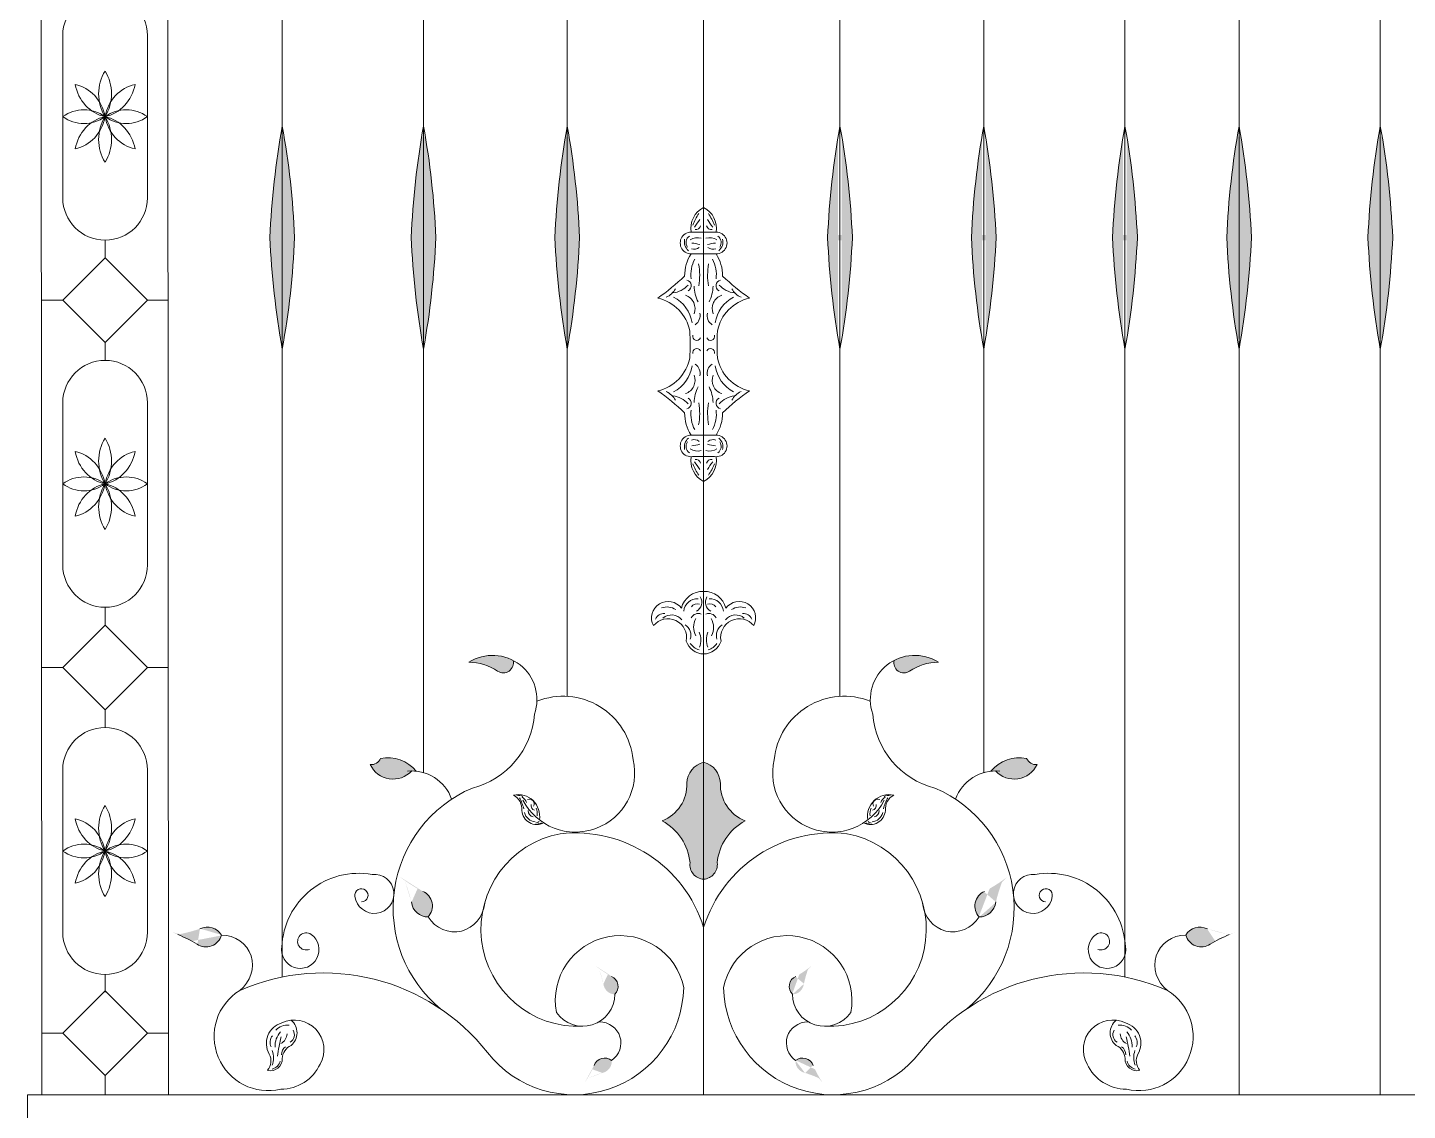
# Model space of a CAD drawing. Header units: inches. Extents: x 16.4 to 39.1, y 11.1 to 26.9.
# Drawn here: x 23.531 to 24.128, y 20.64 to 21.109 of the extents above; entities that cross this region are included whole.
import ezdxf

# ---------------------------------------------------------------- set-up
doc = ezdxf.new("R2010")
doc.units = ezdxf.units.IN
doc.header["$MEASUREMENT"] = 0

msp = doc.modelspace()

# ---------------------------------------------------------------- hatches: boundary and pattern name
at = {"lineweight": 9}
h = msp.add_hatch(color=256, dxfattribs=at)
edge = h.paths.add_edge_path()
edge.add_ellipse((23.33567, 21.03368), major_axis=(0, -0.33546), ratio=0.92634, start_angle=79.0206, end_angle=87.3324)
edge.add_ellipse((23.33567, 21.00245), major_axis=(0, -0.33546), ratio=0.92634, start_angle=92.6676, end_angle=100.9794)
edge.add_ellipse((23.9458, 21.00245), major_axis=(0, -0.33546), ratio=0.92634, start_angle=259.0206, end_angle=267.3324)
edge.add_ellipse((23.9458, 21.03368), major_axis=(0, -0.33546), ratio=0.92634, start_angle=-87.3324, end_angle=-79.0206)
h = msp.add_hatch(color=256, dxfattribs=at)
edge = h.paths.add_edge_path()
edge.add_ellipse((23.39678, 21.03368), major_axis=(0, -0.33546), ratio=0.92634, start_angle=79.0206, end_angle=87.3324)
edge.add_ellipse((23.39678, 21.00245), major_axis=(0, -0.33546), ratio=0.92634, start_angle=92.6676, end_angle=100.9794)
edge.add_ellipse((24.00691, 21.00245), major_axis=(0, -0.33546), ratio=0.92634, start_angle=259.0206, end_angle=267.3324)
edge.add_ellipse((24.00691, 21.03368), major_axis=(0, -0.33546), ratio=0.92634, start_angle=-87.3324, end_angle=-79.0206)
h = msp.add_hatch(color=256, dxfattribs=at)
edge = h.paths.add_edge_path()
edge.add_ellipse((23.45897, 21.03368), major_axis=(0, -0.33546), ratio=0.92634, start_angle=79.0206, end_angle=87.3324)
edge.add_ellipse((23.45897, 21.00245), major_axis=(0, -0.33546), ratio=0.92634, start_angle=92.6676, end_angle=100.9794)
edge.add_ellipse((24.0691, 21.00245), major_axis=(0, -0.33546), ratio=0.92634, start_angle=259.0206, end_angle=267.3324)
edge.add_ellipse((24.0691, 21.03368), major_axis=(0, -0.33546), ratio=0.92634, start_angle=-87.3324, end_angle=-79.0206)
h = msp.add_hatch(color=256, dxfattribs=at)
edge = h.paths.add_edge_path()
edge.add_ellipse((24.18709, 21.03368), major_axis=(0, -0.33546), ratio=0.92634, start_angle=272.6676, end_angle=280.9794, ccw=False)
edge.add_ellipse((24.18709, 21.00245), major_axis=(0, -0.33546), ratio=0.92634, start_angle=259.0206, end_angle=267.3324, ccw=False)
edge.add_ellipse((23.57697, 21.00245), major_axis=(0, -0.33546), ratio=0.92634, start_angle=92.6676, end_angle=100.9794, ccw=False)
edge.add_ellipse((23.57697, 21.03368), major_axis=(0, -0.33546), ratio=0.92634, start_angle=439.0206, end_angle=447.3324, ccw=False)
h = msp.add_hatch(color=256, dxfattribs=at)
edge = h.paths.add_edge_path()
edge.add_ellipse((24.24929, 21.03368), major_axis=(0, -0.33546), ratio=0.92634, start_angle=272.6676, end_angle=280.9794, ccw=False)
edge.add_ellipse((24.24929, 21.00245), major_axis=(0, -0.33546), ratio=0.92634, start_angle=259.0206, end_angle=267.3324, ccw=False)
edge.add_ellipse((23.63916, 21.00245), major_axis=(0, -0.33546), ratio=0.92634, start_angle=92.6676, end_angle=100.9794, ccw=False)
edge.add_ellipse((23.63916, 21.03368), major_axis=(0, -0.33546), ratio=0.92634, start_angle=439.0206, end_angle=447.3324, ccw=False)
h = msp.add_hatch(color=256, dxfattribs=at)
edge = h.paths.add_edge_path()
edge.add_ellipse((24.31039, 21.03368), major_axis=(0, -0.33546), ratio=0.92634, start_angle=272.6676, end_angle=280.9794, ccw=False)
edge.add_ellipse((24.31039, 21.00245), major_axis=(0, -0.33546), ratio=0.92634, start_angle=259.0206, end_angle=267.3324, ccw=False)
edge.add_ellipse((23.70027, 21.00245), major_axis=(0, -0.33546), ratio=0.92634, start_angle=92.6676, end_angle=100.9794, ccw=False)
edge.add_ellipse((23.70027, 21.03368), major_axis=(0, -0.33546), ratio=0.92634, start_angle=439.0206, end_angle=447.3324, ccw=False)
h = msp.add_hatch(color=256, dxfattribs=at)
edge = h.paths.add_edge_path()
edge.add_ellipse((23.74963, 21.03368), major_axis=(0, -0.33546), ratio=0.92634, start_angle=79.0206, end_angle=87.3324)
edge.add_ellipse((23.74963, 21.00245), major_axis=(0, -0.33546), ratio=0.92634, start_angle=92.6676, end_angle=100.9794)
edge.add_ellipse((24.35976, 21.00245), major_axis=(0, -0.33546), ratio=0.92634, start_angle=259.0206, end_angle=267.3324)
edge.add_ellipse((24.35976, 21.03368), major_axis=(0, -0.33546), ratio=0.92634, start_angle=-87.3324, end_angle=-79.0206)
h = msp.add_hatch(color=256, dxfattribs=at)
edge = h.paths.add_edge_path()
edge.add_ellipse((23.81074, 21.03368), major_axis=(0, -0.33546), ratio=0.92634, start_angle=79.0206, end_angle=87.3324)
edge.add_ellipse((23.81074, 21.00245), major_axis=(0, -0.33546), ratio=0.92634, start_angle=92.6676, end_angle=100.9794)
edge.add_ellipse((24.42087, 21.00245), major_axis=(0, -0.33546), ratio=0.92634, start_angle=259.0206, end_angle=267.3324)
edge.add_ellipse((24.42087, 21.03368), major_axis=(0, -0.33546), ratio=0.92634, start_angle=-87.3324, end_angle=-79.0206)
for points in [[(23.72147, 20.83419, -0.149628), (23.73392, 20.83031, 0.676962), (23.74061, 20.83501, 0.267714)], [(23.90546, 20.83501, 0.676962), (23.91215, 20.83031, -0.149628), (23.9246, 20.83419, 0.267714)], [(23.68328, 20.7925, -0.323701), (23.67878, 20.78991, 0.533353), (23.69675, 20.78713, -0.026856), (23.69871, 20.78703, 0.280105)], [(23.80512, 20.76551, -0.250376), (23.81715, 20.74735, 0.43218), (23.82303, 20.74026), (23.82303, 20.79096, 0.327271), (23.81579, 20.78184, -0.316248)], [(23.84095, 20.76551, 0.250376), (23.82892, 20.74735, -0.43218), (23.82303, 20.74026), (23.82303, 20.79096, -0.327271), (23.83028, 20.78184, 0.316248)], [(23.94736, 20.78703, -0.026856), (23.94932, 20.78713, 0.533353), (23.96729, 20.78991, -0.323701), (23.96278, 20.7925, 0.280105)]]:
    msp.add_hatch(color=256, dxfattribs=at).paths.add_polyline_path(points)
h = msp.add_hatch(color=256, dxfattribs=at)
edge = h.paths.add_edge_path()
edge.add_ellipse((23.63727, 20.71594), major_axis=(0.01267, -0.06465), ratio=0.92634, start_angle=92.4443, end_angle=100.98715, ccw=False)
edge.add_ellipse((23.70331, 20.73126), major_axis=(0.00141, -0.00719), ratio=0.92634, start_angle=266.2634, end_angle=352.1337)
edge.add_ellipse((23.6996, 20.72882), major_axis=(0.00126, -0.00643), ratio=0.92634, start_angle=31.57339, end_angle=149.60817)
edge.add_ellipse((23.72957, 20.79973), major_axis=(0.01392, -0.07108), ratio=0.92634, start_angle=315.79852, end_angle=323.43081, ccw=False)
h = msp.add_hatch(color=256, dxfattribs=at)
edge = h.paths.add_edge_path()
edge.add_ellipse((24.00879, 20.71594), major_axis=(-0.01267, -0.06465), ratio=0.92634, start_angle=259.01285, end_angle=267.5557)
edge.add_ellipse((23.94276, 20.73126), major_axis=(-0.00141, -0.00719), ratio=0.92634, start_angle=7.8663, end_angle=93.7366, ccw=False)
edge.add_ellipse((23.94647, 20.72882), major_axis=(-0.00126, -0.00643), ratio=0.92634, start_angle=210.39183, end_angle=328.42661, ccw=False)
edge.add_ellipse((23.91649, 20.79973), major_axis=(-0.01392, -0.07108), ratio=0.92634, start_angle=36.56919, end_angle=44.20148)
h = msp.add_hatch(color=256, dxfattribs=at)
edge = h.paths.add_edge_path()
edge.add_ellipse((23.58597, 20.77677), major_axis=(0.06156, 0.02347), ratio=0.92634, start_angle=259.01285, end_angle=267.5557)
edge.add_ellipse((23.60793, 20.71264), major_axis=(0.00685, 0.00261), ratio=0.92634, start_angle=7.8663, end_angle=93.7366, ccw=False)
edge.add_ellipse((23.60803, 20.71708), major_axis=(0.00612, 0.00234), ratio=0.92634, start_angle=210.39183, end_angle=328.42661, ccw=False)
edge.add_ellipse((23.56373, 20.65411), major_axis=(0.06768, 0.02581), ratio=0.92634, start_angle=36.56919, end_angle=44.20148)
h = msp.add_hatch(color=256, dxfattribs=at)
edge = h.paths.add_edge_path()
edge.add_ellipse((24.0601, 20.77677), major_axis=(-0.06156, 0.02347), ratio=0.92634, start_angle=92.4443, end_angle=100.98715, ccw=False)
edge.add_ellipse((24.03814, 20.71264), major_axis=(-0.00685, 0.00261), ratio=0.92634, start_angle=266.2634, end_angle=352.1337)
edge.add_ellipse((24.03804, 20.71708), major_axis=(-0.00612, 0.00234), ratio=0.92634, start_angle=31.57339, end_angle=149.60817)
edge.add_ellipse((24.08233, 20.65411), major_axis=(-0.06768, 0.02581), ratio=0.92634, start_angle=315.79852, end_angle=323.43081, ccw=False)
h = msp.add_hatch(color=256, dxfattribs=at)
edge = h.paths.add_edge_path()
edge.add_ellipse((23.73794, 20.68575), major_axis=(0.00798, -0.04542), ratio=0.92634, start_angle=92.4443, end_angle=100.98715, ccw=False)
edge.add_ellipse((23.78437, 20.69556), major_axis=(0.00089, -0.00505), ratio=0.92634, start_angle=266.2634, end_angle=352.1337)
edge.add_ellipse((23.78174, 20.69391), major_axis=(0.00079, -0.00452), ratio=0.92634, start_angle=31.57339, end_angle=149.60817)
edge.add_ellipse((23.80368, 20.74313), major_axis=(0.00877, -0.04994), ratio=0.92634, start_angle=315.79852, end_angle=323.43081, ccw=False)
h = msp.add_hatch(color=256, dxfattribs=at)
edge = h.paths.add_edge_path()
edge.add_ellipse((23.90813, 20.68575), major_axis=(-0.00798, -0.04542), ratio=0.92634, start_angle=259.01285, end_angle=267.5557)
edge.add_ellipse((23.8617, 20.69556), major_axis=(-0.00089, -0.00505), ratio=0.92634, start_angle=7.8663, end_angle=93.7366, ccw=False)
edge.add_ellipse((23.86433, 20.69391), major_axis=(-0.00079, -0.00452), ratio=0.92634, start_angle=210.39183, end_angle=328.42661, ccw=False)
edge.add_ellipse((23.84238, 20.74313), major_axis=(-0.00877, -0.04994), ratio=0.92634, start_angle=36.56919, end_angle=44.20148)
h = msp.add_hatch(color=256, dxfattribs=at)
edge = h.paths.add_edge_path()
edge.add_ellipse((23.79194, 20.61563), major_axis=(0.04456, 0.01188), ratio=0.92634, start_angle=92.4443, end_angle=100.98715, ccw=False)
edge.add_ellipse((23.77815, 20.66103), major_axis=(0.00496, 0.00132), ratio=0.92634, start_angle=266.2634, end_angle=352.1337)
edge.add_ellipse((23.78002, 20.65856), major_axis=(0.00443, 0.00118), ratio=0.92634, start_angle=31.57339, end_angle=149.60817)
edge.add_ellipse((23.72909, 20.67616), major_axis=(0.04899, 0.01306), ratio=0.92634, start_angle=315.79852, end_angle=323.43081, ccw=False)
h = msp.add_hatch(color=256, dxfattribs=at)
edge = h.paths.add_edge_path()
edge.add_ellipse((23.85413, 20.61563), major_axis=(-0.04456, 0.01188), ratio=0.92634, start_angle=259.01285, end_angle=267.5557)
edge.add_ellipse((23.86792, 20.66103), major_axis=(-0.00496, 0.00132), ratio=0.92634, start_angle=7.8663, end_angle=93.7366, ccw=False)
edge.add_ellipse((23.86604, 20.65856), major_axis=(-0.00443, 0.00118), ratio=0.92634, start_angle=210.39183, end_angle=328.42661, ccw=False)
edge.add_ellipse((23.91698, 20.67616), major_axis=(-0.04899, 0.01306), ratio=0.92634, start_angle=36.56919, end_angle=44.20148)

# ---------------------------------------------------------------- linework, layer by layer
for p, q in [((23.53611, 21.49674), (23.53663, 20.64696)), ((23.59099, 21.49674), (23.59151, 20.64696)), ((24.05469, 21.49674), (24.05469, 20.64696)), ((24.1158, 21.49674), (24.1158, 20.64696)), ((23.82303, 21.41031), (23.82303, 20.64696)), ((23.64074, 21.25713), (23.64074, 20.69791)), ((24.00533, 21.25713), (24.00533, 20.69791)), ((23.70184, 21.22691), (23.70184, 20.78641)), ((23.94422, 21.22691), (23.94422, 20.78641)), ((23.76404, 21.16296), (23.76404, 20.81943)), ((23.88203, 21.16296), (23.88203, 20.81943)), ((23.54576, 21.07038), (23.54576, 21.10552)), ((23.58238, 21.10552), (23.58238, 21.07038)), ((23.54576, 21.03525), (23.54576, 21.07038)), ((23.58238, 21.07038), (23.58238, 21.03525)), ((23.81827, 21.02035), (23.82303, 21.02035)), ((23.82779, 21.02035), (23.82303, 21.02035)), ((23.56407, 21.00921), (23.56407, 21.01694)), ((23.56407, 21.00921), (23.54576, 20.9909)), ((23.58238, 20.9909), (23.56407, 21.00921)), ((23.81827, 21.01105), (23.82303, 21.01105)), ((23.82779, 21.01105), (23.82303, 21.01105)), ((23.54576, 20.9909), (23.53663, 20.9909)), ((23.54576, 20.9909), (23.56407, 20.9726)), ((23.56407, 20.9726), (23.58238, 20.9909)), ((23.58238, 20.9909), (23.59151, 20.9909)), ((23.56407, 20.9726), (23.56407, 20.96487)), ((23.54576, 20.91143), (23.54576, 20.94656)), ((23.58238, 20.94656), (23.58238, 20.91143)), ((23.81827, 20.9325), (23.82303, 20.9325)), ((23.82779, 20.9325), (23.82303, 20.9325)), ((23.81827, 20.9232), (23.82303, 20.9232)), ((23.82779, 20.9232), (23.82303, 20.9232)), ((23.54576, 20.87629), (23.54576, 20.91143)), ((23.58238, 20.91143), (23.58238, 20.87629)), ((23.56407, 20.85026), (23.56407, 20.85798)), ((23.54576, 20.83195), (23.56407, 20.85026)), ((23.56407, 20.85026), (23.58238, 20.83195)), ((23.54576, 20.83195), (23.53663, 20.83195)), ((23.56407, 20.81364), (23.54576, 20.83195)), ((23.58238, 20.83195), (23.56407, 20.81364)), ((23.58238, 20.83195), (23.59151, 20.83195)), ((23.56407, 20.81364), (23.56407, 20.80592)), ((23.54576, 20.78761), (23.54576, 20.75247)), ((23.58238, 20.75247), (23.58238, 20.78761)), ((23.54576, 20.75247), (23.54576, 20.71733)), ((23.58238, 20.71733), (23.58238, 20.75247)), ((23.56407, 20.6913), (23.56407, 20.69902)), ((23.56407, 20.69189), (23.54576, 20.67358)), ((23.58238, 20.67358), (23.56407, 20.69189)), ((23.54576, 20.67358), (23.53663, 20.67358)), ((23.54576, 20.67358), (23.56407, 20.65527)), ((23.56407, 20.65527), (23.58238, 20.67358)), ((23.58238, 20.67358), (23.59151, 20.67358)), ((23.56407, 20.65527), (23.56407, 20.64696)), ((23.53054, 20.64696), (23.53054, 20.63338)), ((23.53054, 20.64696), (24.71281, 20.64696)), ((23.53054, 20.64696), (24.12167, 20.64696)), ((24.71281, 20.64696), (24.12167, 20.64696))]:
    msp.add_line(p, q, dxfattribs=at)
for centre, radius, start, end in [((23.56407, 21.10552), 0.01831, 0, 180), ((23.56407, 21.03525), 0.01831, 180, 0), ((23.82765, 21.02202), 0.01017, 116.99707, 189.18202), ((23.84255, 21.01382), 0.02607, 145.89796, 158.27866), ((23.81842, 21.02202), 0.01017, 350.81798, 63.00293), ((23.80352, 21.01382), 0.02607, 21.72134, 34.10204), ((23.81761, 21.0157), 0.0047, 81.91518, 278.08482), ((23.79643, 21.04036), 0.02881, 321.92695, 329.8866), ((23.8197, 21.02357), 0.00208, 259.21662, 349.18542), ((23.82637, 21.02357), 0.00208, 190.81458, 280.78338), ((23.84964, 21.04036), 0.02881, 210.1134, 218.07305), ((23.82845, 21.0157), 0.0047, 261.91518, 98.08482), ((23.81966, 21.01619), 0.00497, 166.64057, 230.24911), ((23.81887, 21.01592), 0.00342, 125.70232, 215.74177), ((23.82043, 21.01192), 0.00602, 74.51126, 121.73764), ((23.8171, 21.00258), 0.01312, 71.07935, 86.31359), ((23.82564, 21.01192), 0.00602, 58.26236, 105.48874), ((23.82897, 21.00258), 0.01312, 93.68641, 108.92065), ((23.8272, 21.01592), 0.00342, 324.25823, 54.29768), ((23.82641, 21.01619), 0.00497, 309.75089, 13.35943), ((23.83273, 21.00139), 0.01792, 147.53682, 180), ((23.83106, 21.0021), 0.01355, 151.02965, 188.11693), ((23.81893, 21.01652), 0.00357, 250.75618, 308.6886), ((23.82714, 21.01652), 0.00357, 231.3114, 289.24382), ((23.815, 21.0021), 0.01355, 351.88307, 28.97035), ((23.81334, 21.00139), 0.01792, 0, 32.46318), ((23.79363, 21.00157), 0.0277, 350.66249, 10.50706), ((23.85244, 21.00157), 0.0277, 169.49294, 189.33751), ((23.75415, 21.0636), 0.08689, 304.32889, 314.27975), ((23.80824, 21.00491), 0.01096, 277.93287, 317.20302), ((23.81524, 20.99721), 0.00246, 297.72333, 76.83361), ((23.83577, 20.99768), 0.01687, 182.38562, 206.47339), ((23.81029, 20.99768), 0.01687, 333.52661, 357.61438), ((23.83083, 20.99721), 0.00246, 103.16639, 242.27667), ((23.83782, 21.00491), 0.01096, 222.79698, 262.06713), ((23.89192, 21.0636), 0.08689, 225.72025, 235.67111), ((23.79936, 20.97429), 0.01796, 10.316, 77.80117), ((23.80353, 20.99978), 0.00826, 293.56805, 332.04928), ((23.80295, 20.97879), 0.01527, 8.71683, 62.29758), ((23.81317, 20.98728), 0.00615, 339.1679, 70.58629), ((23.8329, 20.98728), 0.00615, 109.41371, 200.8321), ((23.84312, 20.97879), 0.01527, 117.70242, 171.28317), ((23.84671, 20.97429), 0.01796, 102.19883, 169.684), ((23.84254, 20.99978), 0.00826, 207.95072, 246.43195), ((23.81671, 20.98426), 0.00478, 304.34347, 13.55907), ((23.82936, 20.98426), 0.00478, 166.44093, 235.65653), ((23.73877, 20.97178), 0.07847, 355.81343, 4.18657), ((23.82005, 20.97532), 0.00177, 166.2815, 334.86071), ((23.82602, 20.97532), 0.00177, 205.13929, 13.7185), ((23.9073, 20.97178), 0.07847, 175.81343, 184.18657), ((23.82005, 20.96823), 0.00177, 25.13929, 193.7185), ((23.82602, 20.96823), 0.00177, 346.2815, 154.86071), ((23.56407, 20.94656), 0.01831, 0, 180), ((23.79936, 20.96926), 0.01796, 282.19883, 349.684), ((23.80295, 20.96477), 0.01527, 297.70242, 351.28317), ((23.81671, 20.95929), 0.00478, 346.44093, 55.65653), ((23.82936, 20.95929), 0.00478, 124.34347, 193.55907), ((23.84312, 20.96477), 0.01527, 188.71683, 242.29758), ((23.84671, 20.96926), 0.01796, 190.316, 257.80117), ((23.81317, 20.95627), 0.00615, 289.41371, 20.8321), ((23.8329, 20.95627), 0.00615, 159.1679, 250.58629), ((23.75415, 20.87996), 0.08689, 45.72025, 55.67111), ((23.80353, 20.94378), 0.00826, 27.95072, 66.43195), ((23.80824, 20.93864), 0.01096, 42.79698, 82.06713), ((23.81524, 20.94635), 0.00246, 283.16639, 62.27667), ((23.83577, 20.94588), 0.01687, 153.52661, 177.61438), ((23.81029, 20.94588), 0.01687, 2.38562, 26.47339), ((23.83083, 20.94635), 0.00246, 117.72333, 256.83361), ((23.83782, 20.93864), 0.01096, 97.93287, 137.20302), ((23.89192, 20.87996), 0.08689, 124.32889, 134.27975), ((23.84254, 20.94378), 0.00826, 113.56805, 152.04928), ((23.83106, 20.94145), 0.01355, 171.88307, 208.97035), ((23.79363, 20.94199), 0.0277, 349.49294, 9.33751), ((23.85244, 20.94199), 0.0277, 170.66249, 190.50706), ((23.815, 20.94145), 0.01355, 331.02965, 8.11693), ((23.83273, 20.94217), 0.01792, 180, 212.46318), ((23.81334, 20.94217), 0.01792, 327.53682, 0), ((23.81761, 20.92785), 0.0047, 81.91518, 278.08482), ((23.81966, 20.92737), 0.00497, 129.75089, 193.35943), ((23.81893, 20.92703), 0.00357, 51.3114, 109.24382), ((23.82714, 20.92703), 0.00357, 70.75618, 128.6886), ((23.82845, 20.92785), 0.0047, 261.91518, 98.08482), ((23.82641, 20.92737), 0.00497, 346.64057, 50.24911), ((23.81887, 20.92763), 0.00342, 144.25823, 234.29768), ((23.82043, 20.93163), 0.00602, 238.26236, 285.48874), ((23.8171, 20.94097), 0.01312, 273.68641, 288.92065), ((23.82564, 20.93163), 0.00602, 254.51126, 301.73764), ((23.82897, 20.94097), 0.01312, 251.07935, 266.31359), ((23.8272, 20.92763), 0.00342, 305.70232, 35.74177), ((23.82765, 20.92153), 0.01017, 170.81798, 243.00293), ((23.84255, 20.92973), 0.02607, 201.72134, 214.10204), ((23.79643, 20.90319), 0.02881, 30.1134, 38.07305), ((23.8197, 20.91998), 0.00208, 10.81458, 100.78338), ((23.81842, 20.92153), 0.01017, 296.99707, 9.18202), ((23.82637, 20.91998), 0.00208, 79.21662, 169.18542), ((23.84964, 20.90319), 0.02881, 141.92695, 149.8866), ((23.80352, 20.92973), 0.02607, 325.89796, 338.27866), ((23.56407, 20.87629), 0.01831, 180, 0), ((23.82273, 20.85532), 0.00956, 88.17776, 166.60502), ((23.82334, 20.85532), 0.00956, 13.39498, 91.82224), ((23.80764, 20.85338), 0.00713, 35.63429, 207.98753), ((23.82032, 20.85578), 0.00591, 86.40755, 174.76156), ((23.82023, 20.85642), 0.00307, 69.73559, 144.95194), ((23.81773, 20.86016), 0.0045, 299.48746, 31.14217), ((23.82833, 20.86016), 0.0045, 148.85783, 240.51254), ((23.82584, 20.85642), 0.00307, 35.04806, 110.26441), ((23.82574, 20.85578), 0.00591, 5.23844, 93.59245), ((23.83843, 20.85338), 0.00713, 332.01247, 144.36571), ((23.80759, 20.84492), 0.00808, 348.91856, 140.70828), ((23.80604, 20.85119), 0.00417, 88.03375, 155.75232), ((23.80717, 20.85103), 0.00709, 57.11674, 109.15155), ((23.80914, 20.84906), 0.00561, 38.19864, 131.3241), ((23.82077, 20.85173), 0.00356, 69.25604, 151.61951), ((23.82641, 20.84933), 0.00769, 150.48839, 208.36612), ((23.82529, 20.85173), 0.00356, 28.38049, 110.74396), ((23.81965, 20.84933), 0.00769, 331.63388, 29.51161), ((23.83848, 20.84492), 0.00808, 39.29172, 191.08144), ((23.83692, 20.84906), 0.00561, 48.6759, 141.80136), ((23.8389, 20.85103), 0.00709, 70.84845, 122.88326), ((23.84003, 20.85119), 0.00417, 24.24768, 91.96625), ((23.81211, 20.8458), 0.00543, 342.00348, 57.3261), ((23.81321, 20.84384), 0.0086, 338.55334, 22.76329), ((23.83285, 20.84384), 0.0086, 157.23671, 201.44666), ((23.83396, 20.8458), 0.00543, 122.6739, 197.99652), ((23.82317, 20.84581), 0.00803, 197.69544, 269.01811), ((23.82318, 20.84631), 0.00712, 213.92547, 252.72751), ((23.8229, 20.84581), 0.00803, 270.98189, 342.30456), ((23.82289, 20.84631), 0.00712, 287.27249, 326.07453), ((23.73175, 20.81801), 0.01917, 340.95587, 122.42809), ((23.73632, 20.834), 0.0044, 236.90688, 13.2929), ((23.91432, 20.81801), 0.01917, 57.57191, 199.04413), ((23.90974, 20.834), 0.0044, 166.7071, 303.09312), ((23.72135, 20.81191), 0.02228, 55.66157, 89.70118), ((23.92471, 20.81191), 0.02228, 90.29882, 124.33843), ((23.76222, 20.78905), 0.03043, 5.55871, 111.80468), ((23.88385, 20.78905), 0.03043, 68.19532, 174.44129), ((23.71408, 20.81451), 0.0359, 284.32557, 355.58825), ((23.93199, 20.81451), 0.0359, 184.41175, 255.67443), ((23.56407, 20.78761), 0.01831, 0, 180), ((23.67924, 20.79432), 0.00443, 263.99196, 335.73927), ((23.68869, 20.79455), 0.01095, 205.07052, 317.36397), ((23.6865, 20.77708), 0.01575, 39.17633, 101.7677), ((23.76756, 20.78627), 0.0256, 207.55589, 12.9412), ((23.82563, 20.78146), 0.00985, 105.2759, 177.7629), ((23.82044, 20.78146), 0.00985, 2.2371, 74.7241), ((23.87851, 20.78627), 0.0256, 167.0588, 332.44411), ((23.95957, 20.77708), 0.01575, 78.2323, 140.82367), ((23.95737, 20.79455), 0.01095, 222.63603, 334.92948), ((23.96683, 20.79432), 0.00443, 204.26073, 276.00804), ((23.69675, 20.76886), 0.01828, 19.27251, 95.88198), ((23.79883, 20.78127), 0.01697, 291.74865, 1.94647), ((23.84724, 20.78127), 0.01697, 178.05353, 248.25135), ((23.94932, 20.76886), 0.01828, 84.11802, 160.72749), ((23.74525, 20.72775), 0.05656, 113.20624, 230.55669), ((23.74275, 20.76752), 0.00936, 350.37096, 101.97889), ((23.73742, 20.77055), 0.007, 355.12637, 61.04716), ((23.74307, 20.77261), 0.00388, 62.22941, 103.3488), ((23.7279, 20.76697), 0.01769, 12.43293, 29.06107), ((23.74209, 20.77186), 0.00457, 20.24344, 58.73518), ((23.90332, 20.76752), 0.00936, 78.02111, 189.62904), ((23.90398, 20.77186), 0.00457, 121.26482, 159.75656), ((23.91816, 20.76697), 0.01769, 150.93893, 167.56707), ((23.903, 20.77261), 0.00388, 76.6512, 117.77059), ((23.90865, 20.77055), 0.007, 118.95284, 184.87363), ((23.90082, 20.72775), 0.05656, 309.44331, 66.79376), ((23.7509, 20.77046), 0.00652, 184.40916, 296.97049), ((23.74772, 20.77288), 0.00205, 329.36522, 115.01473), ((23.74988, 20.76993), 0.00279, 179.4318, 256.15369), ((23.75061, 20.77223), 0.00225, 169.12726, 251.7021), ((23.74498, 20.76854), 0.00608, 351.72137, 24.38819), ((23.89517, 20.77046), 0.00652, 243.02951, 355.59084), ((23.90109, 20.76854), 0.00608, 155.61181, 188.27863), ((23.89546, 20.77223), 0.00225, 288.2979, 10.87274), ((23.89834, 20.77288), 0.00205, 64.98527, 210.63478), ((23.89618, 20.76993), 0.00279, 283.84631, 0.5682), ((23.75064, 20.77031), 0.00523, 193.32274, 264.46083), ((23.74929, 20.76895), 0.00454, 284.32915, 304.3275), ((23.75177, 20.76551), 0.00134, 249.47035, 322.73598), ((23.79414, 20.74517), 0.02311, 5.4285, 61.65454), ((23.85192, 20.74517), 0.02311, 118.34546, 174.5715), ((23.8943, 20.76551), 0.00134, 217.26402, 290.52965), ((23.89678, 20.76895), 0.00454, 235.6725, 255.67085), ((23.89542, 20.77031), 0.00523, 275.53917, 346.67726), ((23.76876, 20.71861), 0.04206, 100.62652, 272.70993), ((23.76742, 20.70205), 0.05826, 17.32374, 96.31828), ((23.87865, 20.70205), 0.05826, 83.68172, 162.67626), ((23.87731, 20.71861), 0.04206, 267.29007, 79.37348), ((23.82343, 20.74658), 0.00633, 172.93762, 266.42982), ((23.82264, 20.74658), 0.00633, 273.57018, 7.06238), ((23.67374, 20.70961), 0.03322, 79.78983, 177.72179), ((23.68057, 20.73391), 0.00845, 187.35171, 96.32682), ((23.9655, 20.73391), 0.00845, 83.67318, 352.64829), ((23.97232, 20.70961), 0.03322, 2.27821, 100.21017), ((23.67498, 20.73329), 0.00284, 271.72444, 189.52784), ((23.97109, 20.73329), 0.00284, 350.47216, 268.27556), ((23.56407, 20.71733), 0.01831, 180, 0), ((23.64852, 20.70977), 0.00811, 169.63212, 54.64938), ((23.65109, 20.71333), 0.00371, 55.12417, 292.15099), ((23.78692, 20.68778), 0.02805, 11.42902, 190.67932), ((23.85915, 20.68778), 0.02805, 349.32068, 168.57098), ((23.99755, 20.70977), 0.00811, 125.35062, 10.36788), ((23.99498, 20.71333), 0.00371, 247.84901, 124.87583), ((23.65855, 20.60937), 0.09031, 38.1822, 113.65864), ((23.98752, 20.60937), 0.09031, 66.34136, 141.8178), ((23.6347, 20.67218), 0.02346, 121.89097, 283.30334), ((23.76695, 20.69444), 0.04748, 218.00493, 358.67506), ((23.87912, 20.69444), 0.04748, 181.32494, 321.99507), ((24.01136, 20.67218), 0.02346, 256.69666, 58.10903), ((23.77075, 20.69045), 0.01385, 214.61731, 359.96265), ((23.87532, 20.69045), 0.01385, 180.03735, 325.38269), ((23.64298, 20.66921), 0.00915, 105.56335, 210.63308), ((23.64736, 20.66785), 0.00978, 139.21621, 181.7383), ((23.64282, 20.67053), 0.00656, 82.30663, 138.55387), ((23.64601, 20.66653), 0.01274, 330.37046, 115.52587), ((23.64207, 20.67293), 0.00389, 302.76053, 29.96777), ((23.64001, 20.67376), 0.00711, 309.73055, 49.83511), ((24.00005, 20.66653), 0.01274, 64.47413, 209.62954), ((24.00606, 20.67376), 0.00711, 130.16489, 230.26945), ((24.004, 20.67293), 0.00389, 150.03223, 237.23947), ((24.00325, 20.67053), 0.00656, 41.44613, 97.69337), ((24.00309, 20.66921), 0.00915, 329.36692, 74.43665), ((23.9987, 20.66785), 0.00978, 358.2617, 40.78379), ((23.64019, 20.6696), 0.00471, 141.99154, 204.36383), ((23.69101, 20.65815), 0.0526, 164.70174, 174.04668), ((23.63788, 20.67349), 0.00492, 296.31099, 358.2594), ((23.64716, 20.6624), 0.00645, 113.91336, 177.78095), ((23.9989, 20.6624), 0.00645, 2.21905, 66.08664), ((24.00819, 20.67349), 0.00492, 181.7406, 243.68901), ((23.95506, 20.65815), 0.0526, 5.95332, 15.29826), ((24.00588, 20.6696), 0.00471, 335.63617, 38.00846), ((23.62942, 20.66159), 0.00641, 320.73612, 27.54593), ((23.63563, 20.66247), 0.0051, 255.92827, 1.93593), ((23.6278, 20.66297), 0.00917, 339.21222, 19.84112), ((23.64482, 20.6642), 0.00444, 126.60171, 178.86021), ((24.00125, 20.6642), 0.00444, 1.13979, 53.39829), ((24.01044, 20.66247), 0.0051, 178.06407, 284.07173), ((24.01827, 20.66297), 0.00917, 160.15888, 200.78778), ((24.01665, 20.66159), 0.00641, 152.45407, 219.26388), ((23.63534, 20.66261), 0.00465, 282.89712, 346.19385), ((23.6401, 20.66802), 0.01868, 270, 335.36727), ((24.00597, 20.66802), 0.01868, 204.63273, 270), ((24.01073, 20.66261), 0.00465, 193.80615, 257.10288)]:
    msp.add_arc(centre, radius, start, end, dxfattribs=at)
at = {"lineweight": 9, "extrusion": (0, 0, -1)}
for centre, major_axis, start_param, end_param in [((23.57773, 21.08027), (0, 0.01775), 4.121913, 5.302865), ((23.55041, 21.08027), (0, 0.01775), 0.98032, 2.161272), ((23.56725, 21.0878), (0, 0.01775), 3.336515, 4.517467), ((23.54794, 21.06695), (0, 0.01775), 0.194922, 1.375874), ((23.56088, 21.0878), (0, 0.01775), 1.765718, 2.946671), ((23.5802, 21.06695), (0, 0.01775), -1.375874, -0.194922), ((23.55491, 21.05564), (0, 0.01775), -0.590476, 0.590476), ((23.57322, 21.05564), (0, 0.01775), -0.590476, 0.590476), ((23.55491, 21.08513), (0, 0.01775), 2.551117, 3.732069), ((23.54794, 21.07382), (0, 0.01775), 1.765718, 2.946671), ((23.56725, 21.05297), (0, 0.01775), -1.375874, -0.194922), ((23.57773, 21.0605), (0, 0.01775), 4.121913, 5.302865), ((23.55041, 21.0605), (0, 0.01775), 0.98032, 2.161272), ((23.5802, 21.07382), (0, 0.01775), 3.336515, 4.517467), ((23.56088, 21.05297), (0, 0.01775), 0.194922, 1.375874), ((23.57322, 21.08513), (0, 0.01775), 2.551117, 3.732069), ((24.18709, 21.00245), (0, 0.33546), -1.524238, -1.37917), ((23.57697, 21.00245), (0, 0.33546), 1.37917, 1.524238), ((24.24929, 21.00245), (0, 0.33546), -1.524238, -1.37917), ((23.63916, 21.00245), (0, 0.33546), 1.37917, 1.524238), ((24.31039, 21.00245), (0, 0.33546), -1.524238, -1.37917), ((23.70027, 21.00245), (0, 0.33546), 1.37917, 1.524238), ((24.18709, 21.03368), (0, 0.33546), 4.520762, 4.665831), ((23.57697, 21.03368), (0, 0.33546), 1.617355, 1.762423), ((24.24929, 21.03368), (0, 0.33546), 4.520762, 4.665831), ((23.63916, 21.03368), (0, 0.33546), 1.617355, 1.762423), ((24.31039, 21.03368), (0, 0.33546), 4.520762, 4.665831), ((23.70027, 21.03368), (0, 0.33546), 1.617355, 1.762423), ((23.57773, 20.92131), (0, 0.01775), 4.121913, 5.302865), ((23.55041, 20.92131), (0, 0.01775), 0.98032, 2.161272), ((23.56725, 20.92884), (0, 0.01775), 3.336515, 4.517467), ((23.54794, 20.90799), (0, 0.01775), 0.194922, 1.375874), ((23.56088, 20.92884), (0, 0.01775), 1.765718, 2.946671), ((23.5802, 20.90799), (0, 0.01775), -1.375874, -0.194922), ((23.55491, 20.89668), (0, 0.01775), -0.590476, 0.590476), ((23.57322, 20.89668), (0, 0.01775), -0.590476, 0.590476), ((23.55491, 20.92617), (0, 0.01775), 2.551117, 3.732069), ((23.54794, 20.91486), (0, 0.01775), 1.765718, 2.946671), ((23.56725, 20.89401), (0, 0.01775), -1.375874, -0.194922), ((23.57773, 20.90154), (0, 0.01775), 4.121913, 5.302865), ((23.55041, 20.90154), (0, 0.01775), 0.98032, 2.161272), ((23.5802, 20.91486), (0, 0.01775), 3.336515, 4.517467), ((23.56088, 20.89401), (0, 0.01775), 0.194922, 1.375874), ((23.57322, 20.92617), (0, 0.01775), 2.551117, 3.732069), ((23.6996, 20.72882), (-0.00126, 0.00643), 0.530437, 2.590533), ((23.70331, 20.73126), (-0.00141, 0.00719), 3.278886, 4.777605), ((23.9312, 20.73203), (0.00281, 0.01433), 1.978765, 4.388506), ((23.61339, 20.70243), (0.01365, 0.0052), -1.162827, 1.246914), ((24.03814, 20.71264), (-0.00685, 0.00261), 0.137293, 1.636012), ((24.03804, 20.71708), (-0.00612, 0.00234), 3.67203, 5.732126), ((24.08233, 20.65411), (-0.06768, 0.02581), 0.638253, 0.771461), ((23.78174, 20.69391), (-0.00079, 0.00452), 0.530437, 2.590533), ((23.869, 20.66907), (-0.00988, 0.00263), -1.162827, 1.246914), ((23.78002, 20.65856), (0.00443, 0.00118), 3.67203, 5.732126)]:
    msp.add_ellipse(centre, major_axis=major_axis, ratio=0.92634, start_param=start_param, end_param=end_param, dxfattribs=at)
at = {"lineweight": 9}
for centre, major_axis, start_param, end_param in [((23.9458, 21.00245), (0, 0.33546), 1.37917, 1.524238), ((23.33567, 21.00245), (0, 0.33546), -1.524238, -1.37917), ((24.00691, 21.00245), (0, 0.33546), 1.37917, 1.524238), ((23.39678, 21.00245), (0, 0.33546), -1.524238, -1.37917), ((24.0691, 21.00245), (0, 0.33546), 1.37917, 1.524238), ((23.45897, 21.00245), (0, 0.33546), -1.524238, -1.37917), ((24.35976, 21.00245), (0, 0.33546), 1.37917, 1.524238), ((23.74963, 21.00245), (0, 0.33546), -1.524238, -1.37917), ((24.42087, 21.00245), (0, 0.33546), 1.37917, 1.524238), ((23.81074, 21.00245), (0, 0.33546), -1.524238, -1.37917), ((23.9458, 21.03368), (0, 0.33546), 1.617355, 1.762423), ((23.33567, 21.03368), (0, 0.33546), 4.520762, 4.665831), ((24.00691, 21.03368), (0, 0.33546), 1.617355, 1.762423), ((23.39678, 21.03368), (0, 0.33546), 4.520762, 4.665831), ((24.0691, 21.03368), (0, 0.33546), 1.617355, 1.762423), ((23.45897, 21.03368), (0, 0.33546), 4.520762, 4.665831), ((24.35976, 21.03368), (0, 0.33546), 1.617355, 1.762423), ((23.74963, 21.03368), (0, 0.33546), 4.520762, 4.665831), ((24.42087, 21.03368), (0, 0.33546), 1.617355, 1.762423), ((23.81074, 21.03368), (0, 0.33546), 4.520762, 4.665831), ((23.57773, 20.76235), (0, 0.01775), 0.98032, 2.161272), ((23.55041, 20.76235), (0, 0.01775), 4.121913, 5.302865), ((23.56725, 20.76988), (0, 0.01775), 1.765718, 2.946671), ((23.54794, 20.74903), (0, 0.01775), -1.375874, -0.194922), ((23.56088, 20.76988), (0, 0.01775), 3.336515, 4.517467), ((23.5802, 20.74903), (0, 0.01775), 0.194922, 1.375874), ((23.55491, 20.73772), (0, 0.01775), -0.590476, 0.590476), ((23.55491, 20.76721), (0, 0.01775), 2.551117, 3.732069), ((23.54794, 20.75591), (0, 0.01775), 3.336515, 4.517467), ((23.56725, 20.73505), (0, 0.01775), 0.194922, 1.375874), ((23.57773, 20.74259), (0, 0.01775), 0.98032, 2.161272), ((23.57322, 20.73772), (0, 0.01775), -0.590476, 0.590476), ((23.57322, 20.76721), (0, 0.01775), 2.551117, 3.732069), ((23.55041, 20.74259), (0, 0.01775), 4.121913, 5.302865), ((23.5802, 20.75591), (0, 0.01775), 1.765718, 2.946671), ((23.56088, 20.73505), (0, 0.01775), -1.375874, -0.194922), ((23.94647, 20.72882), (0.00126, 0.00643), 0.530437, 2.590533), ((23.71487, 20.73203), (-0.00281, 0.01433), 1.978765, 4.388506), ((23.94276, 20.73126), (0.00141, 0.00719), 3.278886, 4.777605), ((23.56373, 20.65411), (0.06768, 0.02581), 0.638253, 0.771461), ((23.60803, 20.71708), (0.00612, 0.00234), 3.67203, 5.732126), ((23.60793, 20.71264), (0.00685, 0.00261), 0.137293, 1.636012), ((24.03267, 20.70243), (-0.01365, 0.0052), -1.162827, 1.246914), ((23.86433, 20.69391), (0.00079, 0.00452), 0.530437, 2.590533), ((23.77707, 20.66907), (0.00988, 0.00263), -1.162827, 1.246914), ((23.86604, 20.65856), (-0.00443, 0.00118), 3.67203, 5.732126)]:
    msp.add_ellipse(centre, major_axis=major_axis, ratio=0.92634, start_param=start_param, end_param=end_param, dxfattribs=at)

doc.saveas('drawing.dxf')
